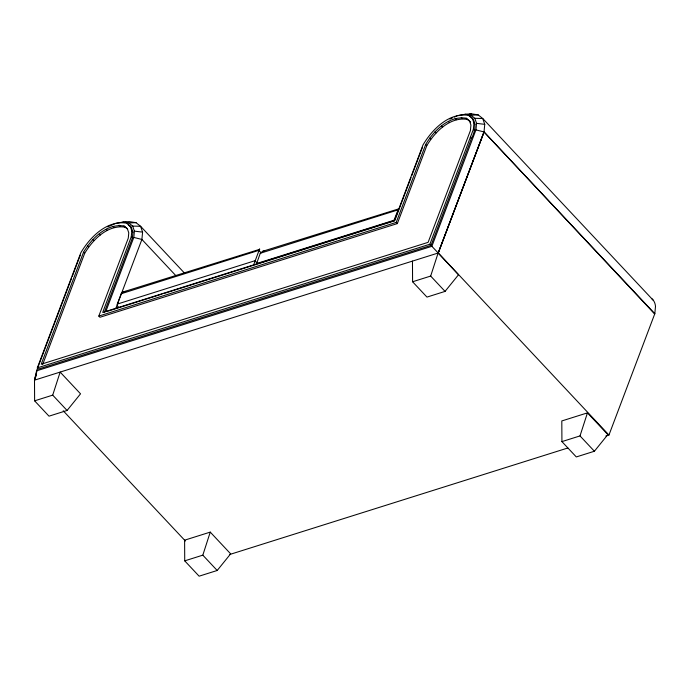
<?xml version="1.0" encoding="UTF-8"?>
<svg xmlns="http://www.w3.org/2000/svg" width="690" height="690" viewBox="0 0 690 690"><rect width="100%" height="100%" fill="white"/><g stroke="black" fill="none" stroke-linecap="round" stroke-linejoin="round"><path stroke-width="1.03" d="M256.249 264.555L260.277 253.264L262.726 251.281L398.786 208.837M131.255 236.86L131.816 230.883L130.177 226.104L126.451 223.146C106.881 220.076 90.019 237.17 80.842 252.738L37.329 367.882L38.45 369.072L431.017 245.407L471.425 138.474C475.445 131.316 477.627 119.68 468.605 115.359C449.035 112.289 432.173 129.392 422.996 144.952L394.439 220.524L102.698 312.432L131.255 236.86L132.376 238.05L104.199 312.613M132.376 238.05L132.937 232.082L131.298 227.295L130.177 226.104M105.691 311.854L133.808 237.429L134.403 231.133L132.678 226.087L128.745 222.974L122.932 222.033L115.713 223.362L107.683 226.838M122.932 222.033L129.306 221.602L136.034 222.68L140.588 226.286L142.589 232.125L141.899 239.447L115.86 308.352M37.329 367.882L429.896 244.217L473.383 129.323L473.97 123.096L472.331 118.318M34.621 400.83L52.707 395.137L60.151 372.091L80.54 393.826L67.085 410.464L48.999 416.165L34.621 400.83L34.5 380.164L36.579 370.841L431.88 246.313L475.945 129.901L476.557 123.346L474.832 118.3L470.899 115.187L465.086 114.255L457.867 115.575L461.006 115.446M605.88 435.994L608.96 435.028L438.297 252.963L484.026 131.937L484.742 124.347L482.741 118.508L478.187 114.894L471.46 113.816L465.086 114.255M608.96 435.028L654.81 313.7L655.5 306.377A41.409 20.114 -43.2 0 0 651.524 298.434M259.733 249.288L122.975 292.008L121.233 293.716L117.317 304.074L117.507 306.006L118.732 307.473M253.644 264.977L259.595 248.918M475.945 129.901L484.026 131.937L438.202 252.997L34.5 380.164L37.191 370.142M184.73 560.849L202.817 555.157L210.252 532.111L230.65 553.846L217.195 570.483L199.108 576.184L184.73 560.849L184.609 540.184L210.252 532.111M412.586 281.762L430.672 276.069L438.115 253.023L458.505 274.767L445.05 291.396L426.963 297.097L412.586 281.762L412.465 261.105M561.927 441.609L580.005 435.916L587.449 412.87L607.847 434.605L594.392 451.243L576.305 456.944L561.927 441.609L561.807 420.943L587.449 412.87M393.628 221.283L398.639 208.466M36.579 370.841L71.544 278.312M72.303 276.302L80.282 255.179M34.5 380.164L36.398 375.153M98.817 316.08L128.271 238.136L128.771 232.849L127.322 228.606L124.01 225.975C106.64 223.249 91.675 238.421 83.533 252.23L41.21 364.225L428.111 242.345L470.408 130.583L470.925 125.062L469.467 120.819L466.164 118.197C448.793 115.472 433.829 130.634 425.687 144.443L396.224 222.396L98.817 316.08L99.938 317.279L397.345 223.586L426.8 145.642C434.95 131.833 449.915 116.662 467.277 119.387L470.589 122.009M42.711 364.415L84.646 253.42C92.796 239.611 107.761 224.448 125.123 227.174L127.607 229.14M411.033 177.572L394.689 220.817L339.351 238.248M411.792 175.553L422.435 147.393M654.81 313.7L484.026 131.937L438.202 252.997L431.88 246.313M449.837 119.059L452.519 117.895M454.305 117.128L456.978 115.963M121.233 293.716L258.845 250.367L261.062 252.721M260.277 253.264L397.897 209.915M117.317 304.074L254.929 260.725L257.146 263.08M256.361 263.623L393.981 220.274M106.717 311.535L162.055 294.104M164.108 293.457L337.298 238.895M229.908 554.432L567.87 447.974M262.726 251.281L264.365 250.944M123.674 291.732L126.227 291.344M469.373 114.204L471.46 113.816M124.079 222.56L126.175 222.18M470.899 115.187L478.187 114.894M128.745 222.974L136.034 222.68M474.832 118.3L482.741 118.508L653.499 300.538M132.678 226.087L140.588 226.286L184.032 272.602M476.557 123.346L484.742 124.347M134.403 231.133L142.589 232.125M133.808 237.429L141.899 239.447L175.769 275.56M473.452 119.508L468.605 115.359M128.314 224.931L131.298 227.295M484.026 131.937L654.698 313.993M473.97 123.096L475.091 124.295M466.164 118.197L467.277 119.387M473.383 129.323L474.504 130.513M461.265 117.412L462.386 118.602M455.184 118.525L456.306 119.715M470.304 137.284L471.425 138.474M448.422 121.457L449.544 122.647M441.531 125.951L442.652 127.141M435.071 131.652L436.192 132.842M429.585 138.086L430.707 139.285M425.687 144.443L426.8 145.642M429.896 244.217L431.017 245.407M396.224 222.396L397.345 223.586M430.672 276.069L445.05 291.396M580.005 435.916L594.392 451.243M131.816 230.883L132.937 232.082M124.01 225.975L125.123 227.174M119.111 225.19L120.233 226.389M113.031 226.311L114.152 227.502M106.269 229.235L107.39 230.434M99.377 233.738L100.499 234.928M92.926 239.439L94.038 240.629M87.432 245.873L88.553 247.063M83.533 252.23L84.646 253.42M52.707 395.137L67.085 410.464M202.817 555.157L217.195 570.483M63.204 410.766L185.386 541.012"/></g></svg>
